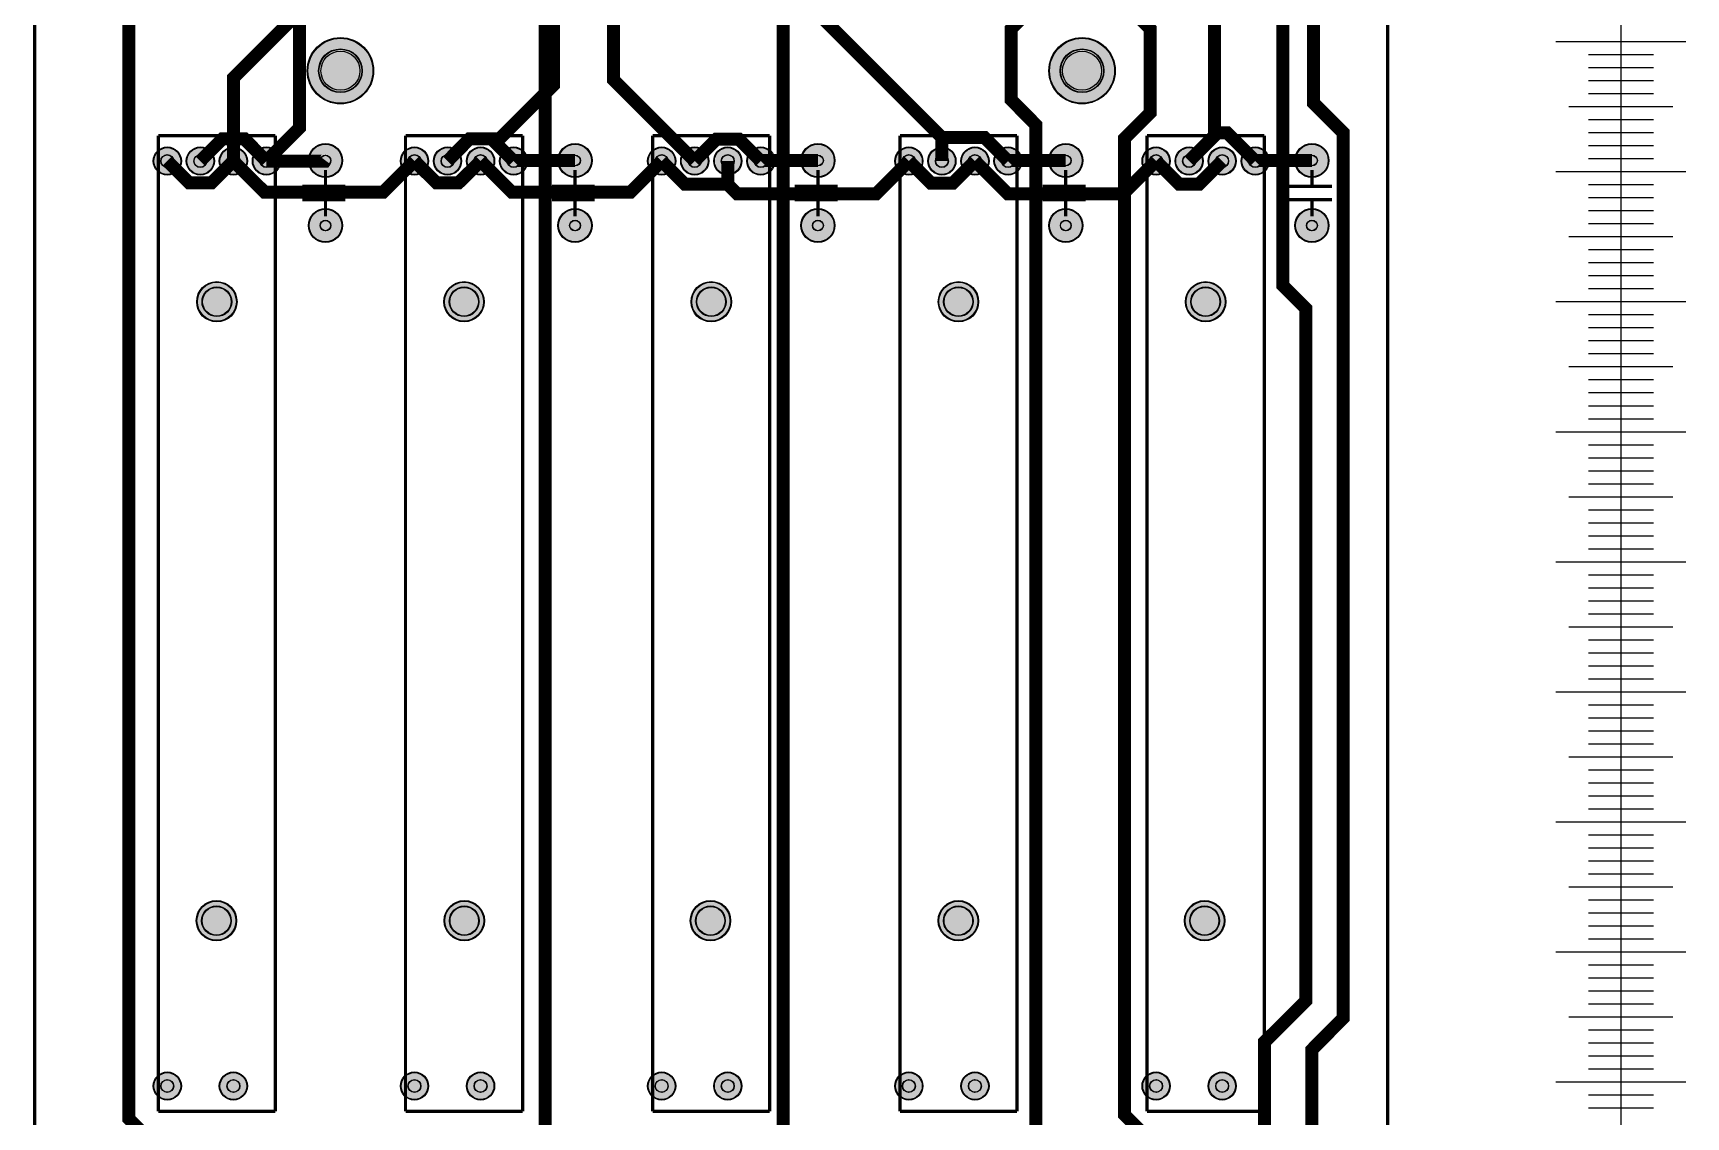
# Model space of a CAD drawing. Header units: millimetres. Extents: x 0 to 127, y -247 to 0.
# Drawn here: x -0.1 to 126.9, y -156.4 to -73.1 of the extents above; entities that cross this region are included whole.
import ezdxf

# ---------------------------------------------------------------- set-up
doc = ezdxf.new("R2010")
doc.units = ezdxf.units.MM
for name, color, linetype, true_color in [('BoardOutLine', 6, 'Continuous', 0xff00ff), ('BottomLayer', 5, 'Continuous', 0x0000ff), ('BottomSolderMaskLayer', 7, 'Continuous', 0xaa00ff), ('Multi-Layer', 7, 'Continuous', 0xc0c0c0), ('TopLayer', 1, 'Continuous', 0xff0000), ('TopSilkLayer', 7, 'Continuous', 0x856a00), ('TopSolderMaskLayer', 7, 'Continuous', 0x800080)]:
    doc.layers.add(name, color=color, linetype=linetype, true_color=true_color)

msp = doc.modelspace()

# ---------------------------------------------------------------- hatches: boundary and pattern name
at = {"layer": 'BottomSolderMaskLayer'}
for points in [[(20.95, -76, 1), (26.05, -76, 1)], [(77.95, -76, 1), (83.05, -76, 1)], [(9.11, -82.94, 1), (11.27, -82.94, 1)], [(11.65, -82.94, 1), (13.81, -82.94, 1)], [(14.19, -82.94, 1), (16.35, -82.94, 1)], [(16.73, -82.94, 1), (18.89, -82.94, 1)], [(21.04, -82.9, 1), (23.66, -82.9, 1)], [(28.11, -82.94, 1), (30.27, -82.94, 1)], [(30.65, -82.94, 1), (32.81, -82.94, 1)], [(33.19, -82.94, 1), (35.35, -82.94, 1)], [(35.73, -82.94, 1), (37.89, -82.94, 1)], [(40.22, -82.9, 1), (42.84, -82.9, 1)], [(47.11, -82.94, 1), (49.27, -82.94, 1)], [(49.65, -82.94, 1), (51.81, -82.94, 1)], [(52.19, -82.94, 1), (54.35, -82.94, 1)], [(54.73, -82.94, 1), (56.89, -82.94, 1)], [(58.89, -82.9, 1), (61.51, -82.9, 1)], [(66.11, -82.94, 1), (68.27, -82.94, 1)], [(68.65, -82.94, 1), (70.81, -82.94, 1)], [(71.19, -82.94, 1), (73.35, -82.94, 1)], [(73.73, -82.94, 1), (75.89, -82.94, 1)], [(77.94, -82.9, 1), (80.56, -82.9, 1)], [(85.11, -82.94, 1), (87.27, -82.94, 1)], [(87.65, -82.94, 1), (89.81, -82.94, 1)], [(90.19, -82.94, 1), (92.35, -82.94, 1)], [(92.73, -82.94, 1), (94.89, -82.94, 1)], [(96.86, -82.9, 1), (99.48, -82.9, 1)], [(21.04, -87.9, 1), (23.66, -87.9, 1)], [(40.22, -87.9, 1), (42.84, -87.9, 1)], [(58.89, -87.9, 1), (61.51, -87.9, 1)], [(77.94, -87.9, 1), (80.56, -87.9, 1)], [(96.86, -87.9, 1), (99.48, -87.9, 1)], [(12.45, -93.76, 1), (15.55, -93.76, 1)], [(31.45, -93.76, 1), (34.55, -93.76, 1)], [(50.45, -93.76, 1), (53.55, -93.76, 1)], [(69.45, -93.76, 1), (72.55, -93.76, 1)], [(88.45, -93.76, 1), (91.55, -93.76, 1)], [(12.42, -141.35, 1), (15.52, -141.35, 1)], [(31.47, -141.35, 1), (34.57, -141.35, 1)], [(50.39, -141.35, 1), (53.49, -141.35, 1)], [(69.44, -141.35, 1), (72.54, -141.35, 1)], [(88.37, -141.35, 1), (91.47, -141.35, 1)], [(9.11, -154.06, 1), (11.27, -154.06, 1)], [(14.19, -154.06, 1), (16.35, -154.06, 1)], [(28.11, -154.06, 1), (30.27, -154.06, 1)], [(33.19, -154.06, 1), (35.35, -154.06, 1)], [(47.11, -154.06, 1), (49.27, -154.06, 1)], [(52.19, -154.06, 1), (54.35, -154.06, 1)], [(66.11, -154.06, 1), (68.27, -154.06, 1)], [(71.19, -154.06, 1), (73.35, -154.06, 1)], [(85.11, -154.06, 1), (87.27, -154.06, 1)], [(90.19, -154.06, 1), (92.35, -154.06, 1)]]:
    msp.add_hatch(color=256, dxfattribs=at).paths.add_polyline_path(points)
at = {"layer": 'Multi-Layer'}
for points in [[(21.09, -82.9, 1), (23.61, -82.9, 1)], [(40.27, -82.9, 1), (42.79, -82.9, 1)], [(58.94, -82.9, 1), (61.46, -82.9, 1)], [(77.99, -82.9, 1), (80.51, -82.9, 1)], [(96.91, -82.9, 1), (99.43, -82.9, 1)], [(21.09, -87.9, 1), (23.61, -87.9, 1)], [(40.27, -87.9, 1), (42.79, -87.9, 1)], [(58.94, -87.9, 1), (61.46, -87.9, 1)], [(77.99, -87.9, 1), (80.51, -87.9, 1)], [(96.91, -87.9, 1), (99.43, -87.9, 1)]]:
    msp.add_hatch(color=256, dxfattribs=at).paths.add_polyline_path(points)
at = {"layer": 'TopSolderMaskLayer'}
for points in [[(20.95, -76, 1), (26.05, -76, 1)], [(77.95, -76, 1), (83.05, -76, 1)], [(9.11, -82.94, 1), (11.27, -82.94, 1)], [(11.65, -82.94, 1), (13.81, -82.94, 1)], [(14.19, -82.94, 1), (16.35, -82.94, 1)], [(16.73, -82.94, 1), (18.89, -82.94, 1)], [(21.04, -82.9, 1), (23.66, -82.9, 1)], [(28.11, -82.94, 1), (30.27, -82.94, 1)], [(30.65, -82.94, 1), (32.81, -82.94, 1)], [(33.19, -82.94, 1), (35.35, -82.94, 1)], [(35.73, -82.94, 1), (37.89, -82.94, 1)], [(40.22, -82.9, 1), (42.84, -82.9, 1)], [(47.11, -82.94, 1), (49.27, -82.94, 1)], [(49.65, -82.94, 1), (51.81, -82.94, 1)], [(52.19, -82.94, 1), (54.35, -82.94, 1)], [(54.73, -82.94, 1), (56.89, -82.94, 1)], [(58.89, -82.9, 1), (61.51, -82.9, 1)], [(66.11, -82.94, 1), (68.27, -82.94, 1)], [(68.65, -82.94, 1), (70.81, -82.94, 1)], [(71.19, -82.94, 1), (73.35, -82.94, 1)], [(73.73, -82.94, 1), (75.89, -82.94, 1)], [(77.94, -82.9, 1), (80.56, -82.9, 1)], [(85.11, -82.94, 1), (87.27, -82.94, 1)], [(87.65, -82.94, 1), (89.81, -82.94, 1)], [(90.19, -82.94, 1), (92.35, -82.94, 1)], [(92.73, -82.94, 1), (94.89, -82.94, 1)], [(96.86, -82.9, 1), (99.48, -82.9, 1)], [(21.04, -87.9, 1), (23.66, -87.9, 1)], [(40.22, -87.9, 1), (42.84, -87.9, 1)], [(58.89, -87.9, 1), (61.51, -87.9, 1)], [(77.94, -87.9, 1), (80.56, -87.9, 1)], [(96.86, -87.9, 1), (99.48, -87.9, 1)], [(12.45, -93.76, 1), (15.55, -93.76, 1)], [(31.45, -93.76, 1), (34.55, -93.76, 1)], [(50.45, -93.76, 1), (53.55, -93.76, 1)], [(69.45, -93.76, 1), (72.55, -93.76, 1)], [(88.45, -93.76, 1), (91.55, -93.76, 1)], [(12.42, -141.35, 1), (15.52, -141.35, 1)], [(31.47, -141.35, 1), (34.57, -141.35, 1)], [(50.39, -141.35, 1), (53.49, -141.35, 1)], [(69.44, -141.35, 1), (72.54, -141.35, 1)], [(88.37, -141.35, 1), (91.47, -141.35, 1)], [(9.11, -154.06, 1), (11.27, -154.06, 1)], [(14.19, -154.06, 1), (16.35, -154.06, 1)], [(28.11, -154.06, 1), (30.27, -154.06, 1)], [(33.19, -154.06, 1), (35.35, -154.06, 1)], [(47.11, -154.06, 1), (49.27, -154.06, 1)], [(52.19, -154.06, 1), (54.35, -154.06, 1)], [(66.11, -154.06, 1), (68.27, -154.06, 1)], [(71.19, -154.06, 1), (73.35, -154.06, 1)], [(85.11, -154.06, 1), (87.27, -154.06, 1)], [(90.19, -154.06, 1), (92.35, -154.06, 1)]]:
    msp.add_hatch(color=256, dxfattribs=at).paths.add_polyline_path(points)

# ---------------------------------------------------------------- linework, layer by layer
for p, q in [((121.92, -3.75), (121.92, -103.75)), ((116.92, -73.75), (126.92, -73.75)), ((116.92, -73.75), (126.92, -73.75)), ((116.92, -73.75), (126.92, -73.75)), ((116.92, -73.75), (126.92, -73.75)), ((117.92, -73.75), (125.92, -73.75)), ((119.42, -74.75), (124.42, -74.75)), ((119.42, -74.75), (124.42, -74.75)), ((119.42, -74.75), (124.42, -74.75)), ((121.92, -73.75), (121.92, -173.75)), ((121.92, -73.75), (121.92, -173.75)), ((119.42, -75.75), (124.42, -75.75)), ((119.42, -75.75), (124.42, -75.75)), ((119.42, -75.75), (124.42, -75.75)), ((119.42, -76.75), (124.42, -76.75)), ((119.42, -76.75), (124.42, -76.75)), ((119.42, -76.75), (124.42, -76.75)), ((117.92, -78.75), (125.92, -78.75)), ((117.92, -78.75), (125.92, -78.75)), ((117.92, -78.75), (125.92, -78.75)), ((119.42, -77.75), (124.42, -77.75)), ((119.42, -77.75), (124.42, -77.75)), ((119.42, -77.75), (124.42, -77.75)), ((119.42, -79.75), (124.42, -79.75)), ((119.42, -79.75), (124.42, -79.75)), ((119.42, -79.75), (124.42, -79.75)), ((119.42, -80.75), (124.42, -80.75)), ((119.42, -80.75), (124.42, -80.75)), ((119.42, -80.75), (124.42, -80.75)), ((119.42, -81.75), (124.42, -81.75)), ((119.42, -81.75), (124.42, -81.75)), ((119.42, -81.75), (124.42, -81.75)), ((116.92, -83.75), (126.92, -83.75)), ((116.92, -83.75), (126.92, -83.75)), ((116.92, -83.75), (126.92, -83.75)), ((116.92, -83.75), (126.92, -83.75)), ((116.92, -83.75), (126.92, -83.75)), ((116.92, -83.75), (126.92, -83.75)), ((117.92, -83.75), (125.92, -83.75)), ((117.92, -83.75), (125.92, -83.75)), ((117.92, -83.75), (125.92, -83.75)), ((119.42, -82.75), (124.42, -82.75)), ((119.42, -82.75), (124.42, -82.75)), ((119.42, -82.75), (124.42, -82.75)), ((119.42, -84.75), (124.42, -84.75)), ((119.42, -84.75), (124.42, -84.75)), ((119.42, -84.75), (124.42, -84.75)), ((119.42, -85.75), (124.42, -85.75)), ((119.42, -85.75), (124.42, -85.75)), ((119.42, -85.75), (124.42, -85.75)), ((119.42, -86.75), (124.42, -86.75)), ((119.42, -86.75), (124.42, -86.75)), ((119.42, -86.75), (124.42, -86.75)), ((117.92, -88.75), (125.92, -88.75)), ((117.92, -88.75), (125.92, -88.75)), ((117.92, -88.75), (125.92, -88.75)), ((119.42, -87.75), (124.42, -87.75)), ((119.42, -87.75), (124.42, -87.75)), ((119.42, -87.75), (124.42, -87.75)), ((119.42, -89.75), (124.42, -89.75)), ((119.42, -89.75), (124.42, -89.75)), ((119.42, -89.75), (124.42, -89.75)), ((119.42, -90.75), (124.42, -90.75)), ((119.42, -90.75), (124.42, -90.75)), ((119.42, -90.75), (124.42, -90.75)), ((119.42, -91.75), (124.42, -91.75)), ((119.42, -91.75), (124.42, -91.75)), ((119.42, -91.75), (124.42, -91.75)), ((116.92, -93.75), (126.92, -93.75)), ((116.92, -93.75), (126.92, -93.75)), ((116.92, -93.75), (126.92, -93.75)), ((116.92, -93.75), (126.92, -93.75)), ((116.92, -93.75), (126.92, -93.75)), ((116.92, -93.75), (126.92, -93.75)), ((117.92, -93.75), (125.92, -93.75)), ((117.92, -93.75), (125.92, -93.75)), ((117.92, -93.75), (125.92, -93.75)), ((119.42, -92.75), (124.42, -92.75)), ((119.42, -92.75), (124.42, -92.75)), ((119.42, -92.75), (124.42, -92.75)), ((119.42, -94.75), (124.42, -94.75)), ((119.42, -94.75), (124.42, -94.75)), ((119.42, -94.75), (124.42, -94.75)), ((119.42, -95.75), (124.42, -95.75)), ((119.42, -95.75), (124.42, -95.75)), ((119.42, -95.75), (124.42, -95.75)), ((119.42, -96.75), (124.42, -96.75)), ((119.42, -96.75), (124.42, -96.75)), ((119.42, -96.75), (124.42, -96.75)), ((119.42, -97.75), (124.42, -97.75)), ((119.42, -97.75), (124.42, -97.75)), ((119.42, -97.75), (124.42, -97.75)), ((117.92, -98.75), (125.92, -98.75)), ((117.92, -98.75), (125.92, -98.75)), ((117.92, -98.75), (125.92, -98.75)), ((119.42, -99.75), (124.42, -99.75)), ((119.42, -99.75), (124.42, -99.75)), ((119.42, -99.75), (124.42, -99.75)), ((119.42, -100.75), (124.42, -100.75)), ((119.42, -100.75), (124.42, -100.75)), ((119.42, -100.75), (124.42, -100.75)), ((119.42, -101.75), (124.42, -101.75)), ((119.42, -101.75), (124.42, -101.75)), ((119.42, -101.75), (124.42, -101.75)), ((119.42, -102.75), (124.42, -102.75)), ((119.42, -102.75), (124.42, -102.75)), ((119.42, -102.75), (124.42, -102.75)), ((116.92, -103.75), (126.92, -103.75)), ((116.92, -103.75), (126.92, -103.75)), ((116.92, -103.75), (126.92, -103.75)), ((116.92, -103.75), (126.92, -103.75)), ((116.92, -103.75), (126.92, -103.75)), ((116.92, -103.75), (126.92, -103.75)), ((117.92, -103.75), (125.92, -103.75)), ((117.92, -103.75), (125.92, -103.75)), ((117.92, -103.75), (125.92, -103.75)), ((119.42, -104.75), (124.42, -104.75)), ((119.42, -104.75), (124.42, -104.75)), ((119.42, -105.75), (124.42, -105.75)), ((119.42, -105.75), (124.42, -105.75)), ((119.42, -106.75), (124.42, -106.75)), ((119.42, -106.75), (124.42, -106.75)), ((119.42, -107.75), (124.42, -107.75)), ((119.42, -107.75), (124.42, -107.75)), ((117.92, -108.75), (125.92, -108.75)), ((117.92, -108.75), (125.92, -108.75)), ((119.42, -109.75), (124.42, -109.75)), ((119.42, -109.75), (124.42, -109.75)), ((119.42, -110.75), (124.42, -110.75)), ((119.42, -110.75), (124.42, -110.75)), ((119.42, -111.75), (124.42, -111.75)), ((119.42, -111.75), (124.42, -111.75)), ((119.42, -112.75), (124.42, -112.75)), ((119.42, -112.75), (124.42, -112.75)), ((116.92, -113.75), (126.92, -113.75)), ((116.92, -113.75), (126.92, -113.75)), ((116.92, -113.75), (126.92, -113.75)), ((116.92, -113.75), (126.92, -113.75)), ((117.92, -113.75), (125.92, -113.75)), ((117.92, -113.75), (125.92, -113.75)), ((119.42, -114.75), (124.42, -114.75)), ((119.42, -114.75), (124.42, -114.75)), ((119.42, -115.75), (124.42, -115.75)), ((119.42, -115.75), (124.42, -115.75)), ((119.42, -116.75), (124.42, -116.75)), ((119.42, -116.75), (124.42, -116.75)), ((119.42, -117.75), (124.42, -117.75)), ((119.42, -117.75), (124.42, -117.75)), ((117.92, -118.75), (125.92, -118.75)), ((117.92, -118.75), (125.92, -118.75)), ((119.42, -119.75), (124.42, -119.75)), ((119.42, -119.75), (124.42, -119.75)), ((119.42, -120.75), (124.42, -120.75)), ((119.42, -120.75), (124.42, -120.75)), ((119.42, -121.75), (124.42, -121.75)), ((119.42, -121.75), (124.42, -121.75)), ((119.42, -122.75), (124.42, -122.75)), ((119.42, -122.75), (124.42, -122.75)), ((116.92, -123.75), (126.92, -123.75)), ((116.92, -123.75), (126.92, -123.75)), ((116.92, -123.75), (126.92, -123.75)), ((116.92, -123.75), (126.92, -123.75)), ((117.92, -123.75), (125.92, -123.75)), ((117.92, -123.75), (125.92, -123.75)), ((119.42, -124.75), (124.42, -124.75)), ((119.42, -124.75), (124.42, -124.75)), ((119.42, -125.75), (124.42, -125.75)), ((119.42, -125.75), (124.42, -125.75)), ((119.42, -126.75), (124.42, -126.75)), ((119.42, -126.75), (124.42, -126.75)), ((119.42, -127.75), (124.42, -127.75)), ((119.42, -127.75), (124.42, -127.75)), ((117.92, -128.75), (125.92, -128.75)), ((117.92, -128.75), (125.92, -128.75)), ((119.42, -129.75), (124.42, -129.75)), ((119.42, -129.75), (124.42, -129.75)), ((119.42, -130.75), (124.42, -130.75)), ((119.42, -130.75), (124.42, -130.75)), ((119.42, -131.75), (124.42, -131.75)), ((119.42, -131.75), (124.42, -131.75)), ((119.42, -132.75), (124.42, -132.75)), ((119.42, -132.75), (124.42, -132.75)), ((116.92, -133.75), (126.92, -133.75)), ((116.92, -133.75), (126.92, -133.75)), ((116.92, -133.75), (126.92, -133.75)), ((116.92, -133.75), (126.92, -133.75)), ((117.92, -133.75), (125.92, -133.75)), ((117.92, -133.75), (125.92, -133.75)), ((119.42, -134.75), (124.42, -134.75)), ((119.42, -134.75), (124.42, -134.75)), ((119.42, -135.75), (124.42, -135.75)), ((119.42, -135.75), (124.42, -135.75)), ((119.42, -136.75), (124.42, -136.75)), ((119.42, -136.75), (124.42, -136.75)), ((119.42, -137.75), (124.42, -137.75)), ((119.42, -137.75), (124.42, -137.75)), ((117.92, -138.75), (125.92, -138.75)), ((117.92, -138.75), (125.92, -138.75)), ((119.42, -139.75), (124.42, -139.75)), ((119.42, -139.75), (124.42, -139.75)), ((119.42, -140.75), (124.42, -140.75)), ((119.42, -140.75), (124.42, -140.75)), ((119.42, -141.75), (124.42, -141.75)), ((119.42, -141.75), (124.42, -141.75)), ((119.42, -142.75), (124.42, -142.75)), ((119.42, -142.75), (124.42, -142.75)), ((116.92, -143.75), (126.92, -143.75)), ((116.92, -143.75), (126.92, -143.75)), ((116.92, -143.75), (126.92, -143.75)), ((116.92, -143.75), (126.92, -143.75)), ((116.92, -143.75), (126.92, -143.75)), ((117.92, -143.75), (125.92, -143.75)), ((117.92, -143.75), (125.92, -143.75)), ((119.42, -144.75), (124.42, -144.75)), ((119.42, -144.75), (124.42, -144.75)), ((119.42, -144.75), (124.42, -144.75)), ((121.92, -143.75), (121.92, -243.75)), ((119.42, -145.75), (124.42, -145.75)), ((119.42, -145.75), (124.42, -145.75)), ((119.42, -145.75), (124.42, -145.75)), ((119.42, -146.75), (124.42, -146.75)), ((119.42, -146.75), (124.42, -146.75)), ((119.42, -146.75), (124.42, -146.75)), ((119.42, -147.75), (124.42, -147.75)), ((119.42, -147.75), (124.42, -147.75)), ((119.42, -147.75), (124.42, -147.75)), ((117.92, -148.75), (125.92, -148.75)), ((117.92, -148.75), (125.92, -148.75)), ((117.92, -148.75), (125.92, -148.75)), ((119.42, -149.75), (124.42, -149.75)), ((119.42, -149.75), (124.42, -149.75)), ((119.42, -149.75), (124.42, -149.75)), ((119.42, -150.75), (124.42, -150.75)), ((119.42, -150.75), (124.42, -150.75)), ((119.42, -150.75), (124.42, -150.75)), ((119.42, -151.75), (124.42, -151.75)), ((119.42, -151.75), (124.42, -151.75)), ((119.42, -151.75), (124.42, -151.75)), ((119.42, -152.75), (124.42, -152.75)), ((119.42, -152.75), (124.42, -152.75)), ((119.42, -152.75), (124.42, -152.75)), ((116.92, -153.75), (126.92, -153.75)), ((116.92, -153.75), (126.92, -153.75)), ((116.92, -153.75), (126.92, -153.75)), ((116.92, -153.75), (126.92, -153.75)), ((116.92, -153.75), (126.92, -153.75)), ((116.92, -153.75), (126.92, -153.75)), ((117.92, -153.75), (125.92, -153.75)), ((117.92, -153.75), (125.92, -153.75)), ((117.92, -153.75), (125.92, -153.75)), ((119.42, -154.75), (124.42, -154.75)), ((119.42, -154.75), (124.42, -154.75)), ((119.42, -154.75), (124.42, -154.75)), ((119.42, -155.75), (124.42, -155.75)), ((119.42, -155.75), (124.42, -155.75)), ((119.42, -155.75), (124.42, -155.75))]:
    msp.add_line(p, q)
for p in [(121.92, -73.75), (121.92, -74.75), (121.92, -74.75), (121.92, -74.75), (121.92, -75.75), (121.92, -75.75), (121.92, -75.75), (121.92, -76.75), (121.92, -76.75), (121.92, -76.75), (121.92, -77.75), (121.92, -77.75), (121.92, -77.75), (121.92, -78.75), (121.92, -78.75), (121.92, -78.75), (121.92, -79.75), (121.92, -79.75), (121.92, -79.75), (121.92, -80.75), (121.92, -80.75), (121.92, -80.75), (121.92, -81.75), (121.92, -81.75), (121.92, -81.75), (121.92, -82.75), (121.92, -82.75), (121.92, -82.75), (121.92, -83.75), (121.92, -83.75), (121.92, -83.75), (121.92, -84.75), (121.92, -84.75), (121.92, -84.75), (121.92, -85.75), (121.92, -85.75), (121.92, -85.75), (121.92, -86.75), (121.92, -86.75), (121.92, -86.75), (121.92, -87.75), (121.92, -87.75), (121.92, -87.75), (121.92, -88.75), (121.92, -88.75), (121.92, -88.75), (121.92, -89.75), (121.92, -89.75), (121.92, -89.75), (121.92, -90.75), (121.92, -90.75), (121.92, -90.75), (121.92, -91.75), (121.92, -91.75), (121.92, -91.75), (121.92, -92.75), (121.92, -92.75), (121.92, -92.75), (121.92, -93.75), (121.92, -93.75), (121.92, -93.75), (121.92, -94.75), (121.92, -94.75), (121.92, -94.75), (121.92, -95.75), (121.92, -95.75), (121.92, -95.75), (121.92, -96.75), (121.92, -96.75), (121.92, -96.75), (121.92, -97.75), (121.92, -97.75), (121.92, -97.75), (121.92, -98.75), (121.92, -98.75), (121.92, -98.75), (121.92, -99.75), (121.92, -99.75), (121.92, -99.75), (121.92, -100.75), (121.92, -100.75), (121.92, -100.75), (121.92, -101.75), (121.92, -101.75), (121.92, -101.75), (121.92, -102.75), (121.92, -102.75), (121.92, -102.75), (121.92, -103.75), (121.92, -103.75), (121.92, -104.75), (121.92, -104.75), (121.92, -105.75), (121.92, -105.75), (121.92, -106.75), (121.92, -106.75), (121.92, -107.75), (121.92, -107.75), (121.92, -108.75), (121.92, -108.75), (121.92, -109.75), (121.92, -109.75), (121.92, -110.75), (121.92, -110.75), (121.92, -111.75), (121.92, -111.75), (121.92, -112.75), (121.92, -112.75), (121.92, -113.75), (121.92, -113.75), (121.92, -114.75), (121.92, -114.75), (121.92, -115.75), (121.92, -115.75), (121.92, -116.75), (121.92, -116.75), (121.92, -117.75), (121.92, -117.75), (121.92, -118.75), (121.92, -118.75), (121.92, -119.75), (121.92, -119.75), (121.92, -120.75), (121.92, -120.75), (121.92, -121.75), (121.92, -121.75), (121.92, -122.75), (121.92, -122.75), (121.92, -123.75), (121.92, -123.75), (121.92, -124.75), (121.92, -124.75), (121.92, -125.75), (121.92, -125.75), (121.92, -126.75), (121.92, -126.75), (121.92, -127.75), (121.92, -127.75), (121.92, -128.75), (121.92, -128.75), (121.92, -129.75), (121.92, -129.75), (121.92, -130.75), (121.92, -130.75), (121.92, -131.75), (121.92, -131.75), (121.92, -132.75), (121.92, -132.75), (121.92, -133.75), (121.92, -133.75), (121.92, -134.75), (121.92, -134.75), (121.92, -135.75), (121.92, -135.75), (121.92, -136.75), (121.92, -136.75), (121.92, -137.75), (121.92, -137.75), (121.92, -138.75), (121.92, -138.75), (121.92, -139.75), (121.92, -139.75), (121.92, -140.75), (121.92, -140.75), (121.92, -141.75), (121.92, -141.75), (121.92, -142.75), (121.92, -142.75), (121.92, -143.75), (121.92, -143.75), (121.92, -144.75), (121.92, -144.75), (121.92, -144.75), (121.92, -145.75), (121.92, -145.75), (121.92, -145.75), (121.92, -146.75), (121.92, -146.75), (121.92, -146.75), (121.92, -147.75), (121.92, -147.75), (121.92, -147.75), (121.92, -148.75), (121.92, -148.75), (121.92, -148.75), (121.92, -149.75), (121.92, -149.75), (121.92, -149.75), (121.92, -150.75), (121.92, -150.75), (121.92, -150.75), (121.92, -151.75), (121.92, -151.75), (121.92, -151.75), (121.92, -152.75), (121.92, -152.75), (121.92, -152.75), (121.92, -153.75), (121.92, -153.75), (121.92, -153.75), (121.92, -154.75), (121.92, -154.75), (121.92, -154.75), (121.92, -155.75), (121.92, -155.75), (121.92, -155.75)]:
    msp.add_point(p)
at = {"layer": 'BoardOutLine', "const_width": 0.254}
msp.add_lwpolyline([(0, 0), (104, 0), (104, -247), (0, -247), (0, 0)], close=True, dxfattribs=at)
at = {"layer": 'BottomLayer', "const_width": 1}
for points in [[(32.13, -4.7), (31.5, -4.7), (20.34, -15.86), (20.34, -80.41), (17.81, -82.94)], [(42.54, -15.49), (42.54, -28.96), (51.44, -37.85), (55.21, -37.85), (61.85, -44.45), (61.85, -62.23), (66.29, -66.68), (86.75, -66.69), (90.68, -70.62), (90.68, -80.77)], [(35.11, -81.23), (35.73, -81.23), (39.88, -77.09), (39.88, -48.01), (38.99, -47.12), (38.99, -45.97)], [(69.73, -81.13), (59.59, -70.99), (45.21, -70.99), (42.29, -68.07)], [(12.73, -82.94), (14.43, -81.23), (16.11, -81.23), (17.81, -82.94)], [(31.73, -82.94), (33.43, -81.23), (35.11, -81.23)], [(35.11, -81.23), (35.11, -81.23), (36.81, -82.94)], [(50.73, -82.94), (52.42, -81.25), (54.12, -81.25), (55.81, -82.94)], [(69.73, -81.13), (69.73, -81.13), (69.73, -82.94)], [(74.81, -82.94), (73, -81.13), (69.73, -81.13)], [(90.68, -80.77), (90.68, -80.99), (88.73, -82.94)], [(93.81, -82.94), (91.65, -80.77), (90.68, -80.77)], [(10.19, -82.94), (11.88, -84.62), (13.58, -84.62), (15.27, -82.94)], [(15.27, -82.94), (17.68, -85.34), (26.78, -85.34), (29.19, -82.94)], [(17.81, -82.94), (22.32, -82.94), (22.35, -82.9)], [(29.19, -82.94), (30.88, -84.62), (32.58, -84.62), (34.27, -82.94)], [(34.27, -82.94), (36.68, -85.34), (45.78, -85.34), (48.19, -82.94)], [(41.53, -82.9), (36.85, -82.9), (36.81, -82.94)], [(53.27, -84.73), (49.98, -84.73), (48.19, -82.94)], [(67.19, -82.94), (64.66, -85.47), (54.01, -85.47), (53.27, -84.73)], [(53.27, -84.73), (53.27, -84.73), (53.27, -82.94)], [(60.2, -82.9), (55.85, -82.9), (55.81, -82.94)], [(67.19, -82.94), (68.89, -84.64), (70.57, -84.64), (72.27, -82.94)], [(86.19, -82.94), (83.65, -85.47), (74.81, -85.47), (72.27, -82.94)], [(79.25, -82.9), (74.85, -82.9), (74.81, -82.94)], [(86.19, -82.94), (87.96, -84.71), (89.5, -84.71), (91.27, -82.94)], [(98.17, -82.9), (93.85, -82.9), (93.81, -82.94)]]:
    msp.add_lwpolyline(points, dxfattribs=at)
at = {"layer": 'BottomSolderMaskLayer'}
for centre, radius in [((23.5, -76), 2.55), ((80.5, -76), 2.55), ((23.5, -76), 1.68), ((80.5, -76), 1.68), ((10.19, -82.94), 1.08), ((10.19, -82.94), 0.499), ((12.73, -82.94), 1.08), ((12.73, -82.94), 0.499), ((15.27, -82.94), 1.08), ((15.27, -82.94), 0.499), ((17.81, -82.94), 1.08), ((17.81, -82.94), 0.499), ((22.35, -82.9), 1.31), ((22.35, -82.9), 0.416), ((29.19, -82.94), 1.08), ((29.19, -82.94), 0.499), ((31.73, -82.94), 1.08), ((31.73, -82.94), 0.499), ((34.27, -82.94), 1.08), ((34.27, -82.94), 0.499), ((36.81, -82.94), 1.08), ((36.81, -82.94), 0.499), ((41.53, -82.9), 1.31), ((41.53, -82.9), 0.416), ((48.19, -82.94), 1.08), ((48.19, -82.94), 0.499), ((50.73, -82.94), 1.08), ((50.73, -82.94), 0.499), ((53.27, -82.94), 1.08), ((53.27, -82.94), 0.499), ((55.81, -82.94), 1.08), ((55.81, -82.94), 0.499), ((60.2, -82.9), 1.31), ((60.2, -82.9), 0.416), ((67.19, -82.94), 1.08), ((67.19, -82.94), 0.499), ((69.73, -82.94), 1.08), ((69.73, -82.94), 0.499), ((72.27, -82.94), 1.08), ((72.27, -82.94), 0.499), ((74.81, -82.94), 1.08), ((74.81, -82.94), 0.499), ((79.25, -82.9), 1.31), ((79.25, -82.9), 0.416), ((86.19, -82.94), 1.08), ((86.19, -82.94), 0.499), ((88.73, -82.94), 1.08), ((88.73, -82.94), 0.499), ((91.27, -82.94), 1.08), ((91.27, -82.94), 0.499), ((93.81, -82.94), 1.08), ((93.81, -82.94), 0.499), ((98.17, -82.9), 1.31), ((98.17, -82.9), 0.416), ((22.35, -87.9), 1.31), ((22.35, -87.9), 0.416), ((41.53, -87.9), 1.31), ((41.53, -87.9), 0.416), ((60.2, -87.9), 1.31), ((60.2, -87.9), 0.416), ((79.25, -87.9), 1.31), ((79.25, -87.9), 0.416), ((98.17, -87.9), 1.31), ((98.17, -87.9), 0.416), ((14, -93.76), 1.55), ((14, -93.76), 1.14), ((33, -93.76), 1.55), ((33, -93.76), 1.14), ((52, -93.76), 1.55), ((52, -93.76), 1.14), ((71, -93.76), 1.55), ((71, -93.76), 1.14), ((90, -93.76), 1.55), ((90, -93.76), 1.14), ((13.97, -141.35), 1.55), ((13.97, -141.35), 1.14), ((33.02, -141.35), 1.55), ((33.02, -141.35), 1.14), ((51.94, -141.35), 1.55), ((51.94, -141.35), 1.14), ((70.99, -141.35), 1.55), ((70.99, -141.35), 1.14), ((89.92, -141.35), 1.55), ((89.92, -141.35), 1.14), ((10.19, -154.06), 1.08), ((10.19, -154.06), 0.499), ((15.27, -154.06), 1.08), ((15.27, -154.06), 0.499), ((29.19, -154.06), 1.08), ((29.19, -154.06), 0.499), ((34.27, -154.06), 1.08), ((34.27, -154.06), 0.499), ((48.19, -154.06), 1.08), ((48.19, -154.06), 0.499), ((53.27, -154.06), 1.08), ((53.27, -154.06), 0.499), ((67.19, -154.06), 1.08), ((67.19, -154.06), 0.499), ((72.27, -154.06), 1.08), ((72.27, -154.06), 0.499), ((86.19, -154.06), 1.08), ((86.19, -154.06), 0.499), ((91.27, -154.06), 1.08), ((91.27, -154.06), 0.499)]:
    msp.add_circle(centre, radius, dxfattribs=at)
at = {"layer": 'Multi-Layer'}
for centre, radius in [((23.5, -76), 2.5), ((80.5, -76), 2.5), ((23.5, -76), 1.65), ((80.5, -76), 1.65), ((10.19, -82.94), 1.03), ((10.19, -82.94), 0.475), ((12.73, -82.94), 1.03), ((12.73, -82.94), 0.475), ((15.27, -82.94), 1.03), ((15.27, -82.94), 0.475), ((17.81, -82.94), 1.03), ((17.81, -82.94), 0.475), ((22.35, -82.9), 1.26), ((22.35, -82.9), 0.4), ((29.19, -82.94), 1.03), ((29.19, -82.94), 0.475), ((31.73, -82.94), 1.03), ((31.73, -82.94), 0.475), ((34.27, -82.94), 1.03), ((34.27, -82.94), 0.475), ((36.81, -82.94), 1.03), ((36.81, -82.94), 0.475), ((41.53, -82.9), 1.26), ((41.53, -82.9), 0.4), ((48.19, -82.94), 1.03), ((48.19, -82.94), 0.475), ((50.73, -82.94), 1.03), ((50.73, -82.94), 0.475), ((53.27, -82.94), 1.03), ((53.27, -82.94), 0.475), ((55.81, -82.94), 1.03), ((55.81, -82.94), 0.475), ((60.2, -82.9), 1.26), ((60.2, -82.9), 0.4), ((67.19, -82.94), 1.03), ((67.19, -82.94), 0.475), ((69.73, -82.94), 1.03), ((69.73, -82.94), 0.475), ((72.27, -82.94), 1.03), ((72.27, -82.94), 0.475), ((74.81, -82.94), 1.03), ((74.81, -82.94), 0.475), ((79.25, -82.9), 1.26), ((79.25, -82.9), 0.4), ((86.19, -82.94), 1.03), ((86.19, -82.94), 0.475), ((88.73, -82.94), 1.03), ((88.73, -82.94), 0.475), ((91.27, -82.94), 1.03), ((91.27, -82.94), 0.475), ((93.81, -82.94), 1.03), ((93.81, -82.94), 0.475), ((98.17, -82.9), 1.26), ((98.17, -82.9), 0.4), ((22.35, -87.9), 1.26), ((22.35, -87.9), 0.4), ((41.53, -87.9), 1.26), ((41.53, -87.9), 0.4), ((60.2, -87.9), 1.26), ((60.2, -87.9), 0.4), ((79.25, -87.9), 1.26), ((79.25, -87.9), 0.4), ((98.17, -87.9), 1.26), ((98.17, -87.9), 0.4), ((14, -93.76), 1.5), ((14, -93.76), 1.1), ((33, -93.76), 1.5), ((33, -93.76), 1.1), ((52, -93.76), 1.5), ((52, -93.76), 1.1), ((71, -93.76), 1.5), ((71, -93.76), 1.1), ((90, -93.76), 1.5), ((90, -93.76), 1.1), ((13.97, -141.35), 1.5), ((13.97, -141.35), 1.1), ((33.02, -141.35), 1.5), ((33.02, -141.35), 1.1), ((51.94, -141.35), 1.5), ((51.94, -141.35), 1.1), ((70.99, -141.35), 1.5), ((70.99, -141.35), 1.1), ((89.92, -141.35), 1.5), ((89.92, -141.35), 1.1), ((10.19, -154.06), 1.03), ((10.19, -154.06), 0.475), ((15.27, -154.06), 1.03), ((15.27, -154.06), 0.475), ((29.19, -154.06), 1.03), ((29.19, -154.06), 0.475), ((34.27, -154.06), 1.03), ((34.27, -154.06), 0.475), ((48.19, -154.06), 1.03), ((48.19, -154.06), 0.475), ((53.27, -154.06), 1.03), ((53.27, -154.06), 0.475), ((67.19, -154.06), 1.03), ((67.19, -154.06), 0.475), ((72.27, -154.06), 1.03), ((72.27, -154.06), 0.475), ((86.19, -154.06), 1.03), ((86.19, -154.06), 0.475), ((91.27, -154.06), 1.03), ((91.27, -154.06), 0.475)]:
    msp.add_circle(centre, radius, dxfattribs=at)
at = {"layer": 'TopLayer', "const_width": 1}
for points in [[(37.21, -4.7), (37.21, -3.43), (38.48, -2.16), (43.43, -2.16), (44.48, -3.21), (44.48, -76.69), (50.73, -82.94)], [(15.27, -82.94), (15.27, -76.55), (23.5, -68.33), (23.5, -11.3), (19.69, -7.49), (17.65, -7.49), (16.76, -6.6), (16.76, -4.45)], [(74.72, -173.9), (74.72, -170.01), (78.23, -166.5), (82.8, -166.5), (85.47, -163.83), (85.47, -157.99), (83.77, -156.28), (83.77, -81.21), (85.73, -79.25), (85.73, -72.77), (83.06, -70.1), (83.06, -9.55), (85.22, -7.39), (85.22, -4.7)], [(87.76, -6.72), (87.76, -7.37), (89.15, -8.76), (89.15, -13.26), (98.3, -22.41), (98.3, -78.49), (100.58, -80.77), (100.58, -148.84), (98.17, -151.26), (98.17, -179.45), (101.24, -182.52), (101.24, -206.82)], [(16.54, -46.92), (18.54, -48.92), (18.54, -59.56), (7.24, -70.87), (7.24, -156.59), (14.48, -163.83), (14.48, -177.86), (16.54, -179.92)], [(35.54, -46.92), (39.24, -50.62), (39.24, -157.35), (33.53, -163.07), (33.53, -177.91), (35.54, -179.92)], [(54.54, -46.92), (57.52, -49.9), (57.52, -158.64), (52.58, -163.58), (52.58, -177.96), (54.54, -179.92)], [(73.54, -46.92), (76.96, -50.34), (76.96, -70.87), (75.06, -72.77), (75.06, -78.25), (76.96, -80.16), (76.96, -158.62), (71.5, -164.08), (71.5, -177.88), (73.54, -179.92)], [(92.58, -46.84), (95.93, -50.19), (95.93, -92.51), (97.71, -94.28), (97.71, -147.5), (94.53, -150.67), (94.53, -166.55), (90.59, -170.48), (90.59, -177.86), (92.58, -179.84)]]:
    msp.add_lwpolyline(points, dxfattribs=at)
at = {"layer": 'TopSilkLayer', "const_width": 0.254}
for points in [[(104, -247), (104, 0), (0, 0)], [(104, -237), (104, 0), (0, 0)], [(104, -247), (0, -247), (0, 0)], [(9.5, -81), (9.5, -81), (9.5, -156)], [(9.5, -81), (9.5, -81), (18.5, -81)], [(9.5, -81), (9.5, -81), (9.5, -156)], [(9.5, -81), (9.5, -81), (18.5, -81)], [(18.5, -81), (18.5, -81), (18.5, -156)], [(18.5, -81), (18.5, -81), (18.5, -156)], [(28.5, -81), (28.5, -81), (37.5, -81)], [(28.5, -81), (28.5, -81), (37.5, -81)], [(28.5, -81), (28.5, -81), (28.5, -156)], [(28.5, -81), (28.5, -81), (28.5, -156)], [(37.5, -81), (37.5, -81), (37.5, -156)], [(37.5, -81), (37.5, -81), (37.5, -156)], [(47.5, -81), (47.5, -81), (56.5, -81)], [(47.5, -81), (47.5, -81), (47.5, -156)], [(56.5, -81), (56.5, -81), (56.5, -156)], [(66.5, -81), (66.5, -81), (66.5, -156)], [(66.5, -81), (66.5, -81), (75.5, -81)], [(66.5, -81), (66.5, -81), (66.5, -156)], [(66.5, -81), (66.5, -81), (75.5, -81)], [(75.5, -81), (75.5, -81), (75.5, -156)], [(75.5, -81), (75.5, -81), (75.5, -156)], [(85.5, -81), (85.5, -81), (85.5, -156)], [(85.5, -81), (85.5, -81), (85.5, -156)], [(85.5, -81), (85.5, -81), (94.5, -81)], [(85.5, -81), (85.5, -81), (94.5, -81)], [(94.5, -81), (94.5, -81), (94.5, -156)], [(94.5, -81), (94.5, -81), (94.5, -156)], [(22.35, -84.89), (22.35, -84.89), (22.35, -83.62)], [(41.53, -84.89), (41.53, -84.89), (41.53, -83.62)], [(60.2, -84.89), (60.2, -84.89), (60.2, -83.62)], [(79.25, -84.89), (79.25, -84.89), (79.25, -83.62)], [(98.17, -84.89), (98.17, -84.89), (98.17, -83.62)], [(20.57, -84.89), (20.57, -84.89), (23.88, -84.89)], [(39.75, -84.89), (39.75, -84.89), (43.05, -84.89)], [(58.42, -84.89), (58.42, -84.89), (61.72, -84.89)], [(77.47, -84.89), (77.47, -84.89), (80.77, -84.89)], [(96.39, -84.89), (96.39, -84.89), (99.7, -84.89)], [(20.57, -85.91), (20.57, -85.91), (23.88, -85.91)], [(22.35, -85.91), (22.35, -85.91), (22.35, -87.18)], [(39.75, -85.91), (39.75, -85.91), (43.05, -85.91)], [(41.53, -85.91), (41.53, -85.91), (41.53, -87.18)], [(58.42, -85.91), (58.42, -85.91), (61.72, -85.91)], [(60.2, -85.91), (60.2, -85.91), (60.2, -87.18)], [(77.47, -85.91), (77.47, -85.91), (80.77, -85.91)], [(79.25, -85.91), (79.25, -85.91), (79.25, -87.18)], [(96.39, -85.91), (96.39, -85.91), (99.7, -85.91)], [(98.17, -85.91), (98.17, -85.91), (98.17, -87.18)], [(9.5, -156), (9.5, -156), (18.5, -156)], [(9.5, -156), (9.5, -156), (18.5, -156)], [(28.5, -156), (28.5, -156), (37.5, -156)], [(28.5, -156), (28.5, -156), (37.5, -156)], [(47.5, -156), (47.5, -156), (56.5, -156)], [(66.5, -156), (66.5, -156), (75.5, -156)], [(66.5, -156), (66.5, -156), (75.5, -156)], [(85.5, -156), (85.5, -156), (94.5, -156)], [(85.5, -156), (85.5, -156), (94.5, -156)]]:
    msp.add_lwpolyline(points, dxfattribs=at)
at = {"layer": 'TopSilkLayer'}
for centre in [(23.5, -76), (80.5, -76)]:
    msp.add_circle(centre, 1.5, dxfattribs=at)
at = {"layer": 'TopSolderMaskLayer'}
for centre, radius in [((23.5, -76), 2.55), ((80.5, -76), 2.55), ((23.5, -76), 1.68), ((80.5, -76), 1.68), ((10.19, -82.94), 1.08), ((10.19, -82.94), 0.499), ((12.73, -82.94), 1.08), ((12.73, -82.94), 0.499), ((15.27, -82.94), 1.08), ((15.27, -82.94), 0.499), ((17.81, -82.94), 1.08), ((17.81, -82.94), 0.499), ((22.35, -82.9), 1.31), ((22.35, -82.9), 0.416), ((29.19, -82.94), 1.08), ((29.19, -82.94), 0.499), ((31.73, -82.94), 1.08), ((31.73, -82.94), 0.499), ((34.27, -82.94), 1.08), ((34.27, -82.94), 0.499), ((36.81, -82.94), 1.08), ((36.81, -82.94), 0.499), ((41.53, -82.9), 1.31), ((41.53, -82.9), 0.416), ((48.19, -82.94), 1.08), ((48.19, -82.94), 0.499), ((50.73, -82.94), 1.08), ((50.73, -82.94), 0.499), ((53.27, -82.94), 1.08), ((53.27, -82.94), 0.499), ((55.81, -82.94), 1.08), ((55.81, -82.94), 0.499), ((60.2, -82.9), 1.31), ((60.2, -82.9), 0.416), ((67.19, -82.94), 1.08), ((67.19, -82.94), 0.499), ((69.73, -82.94), 1.08), ((69.73, -82.94), 0.499), ((72.27, -82.94), 1.08), ((72.27, -82.94), 0.499), ((74.81, -82.94), 1.08), ((74.81, -82.94), 0.499), ((79.25, -82.9), 1.31), ((79.25, -82.9), 0.416), ((86.19, -82.94), 1.08), ((86.19, -82.94), 0.499), ((88.73, -82.94), 1.08), ((88.73, -82.94), 0.499), ((91.27, -82.94), 1.08), ((91.27, -82.94), 0.499), ((93.81, -82.94), 1.08), ((93.81, -82.94), 0.499), ((98.17, -82.9), 1.31), ((98.17, -82.9), 0.416), ((22.35, -87.9), 1.31), ((22.35, -87.9), 0.416), ((41.53, -87.9), 1.31), ((41.53, -87.9), 0.416), ((60.2, -87.9), 1.31), ((60.2, -87.9), 0.416), ((79.25, -87.9), 1.31), ((79.25, -87.9), 0.416), ((98.17, -87.9), 1.31), ((98.17, -87.9), 0.416), ((14, -93.76), 1.55), ((14, -93.76), 1.14), ((33, -93.76), 1.55), ((33, -93.76), 1.14), ((52, -93.76), 1.55), ((52, -93.76), 1.14), ((71, -93.76), 1.55), ((71, -93.76), 1.14), ((90, -93.76), 1.55), ((90, -93.76), 1.14), ((13.97, -141.35), 1.55), ((13.97, -141.35), 1.14), ((33.02, -141.35), 1.55), ((33.02, -141.35), 1.14), ((51.94, -141.35), 1.55), ((51.94, -141.35), 1.14), ((70.99, -141.35), 1.55), ((70.99, -141.35), 1.14), ((89.92, -141.35), 1.55), ((89.92, -141.35), 1.14), ((10.19, -154.06), 1.08), ((10.19, -154.06), 0.499), ((15.27, -154.06), 1.08), ((15.27, -154.06), 0.499), ((29.19, -154.06), 1.08), ((29.19, -154.06), 0.499), ((34.27, -154.06), 1.08), ((34.27, -154.06), 0.499), ((48.19, -154.06), 1.08), ((48.19, -154.06), 0.499), ((53.27, -154.06), 1.08), ((53.27, -154.06), 0.499), ((67.19, -154.06), 1.08), ((67.19, -154.06), 0.499), ((72.27, -154.06), 1.08), ((72.27, -154.06), 0.499), ((86.19, -154.06), 1.08), ((86.19, -154.06), 0.499), ((91.27, -154.06), 1.08), ((91.27, -154.06), 0.499)]:
    msp.add_circle(centre, radius, dxfattribs=at)

doc.saveas('drawing.dxf')
